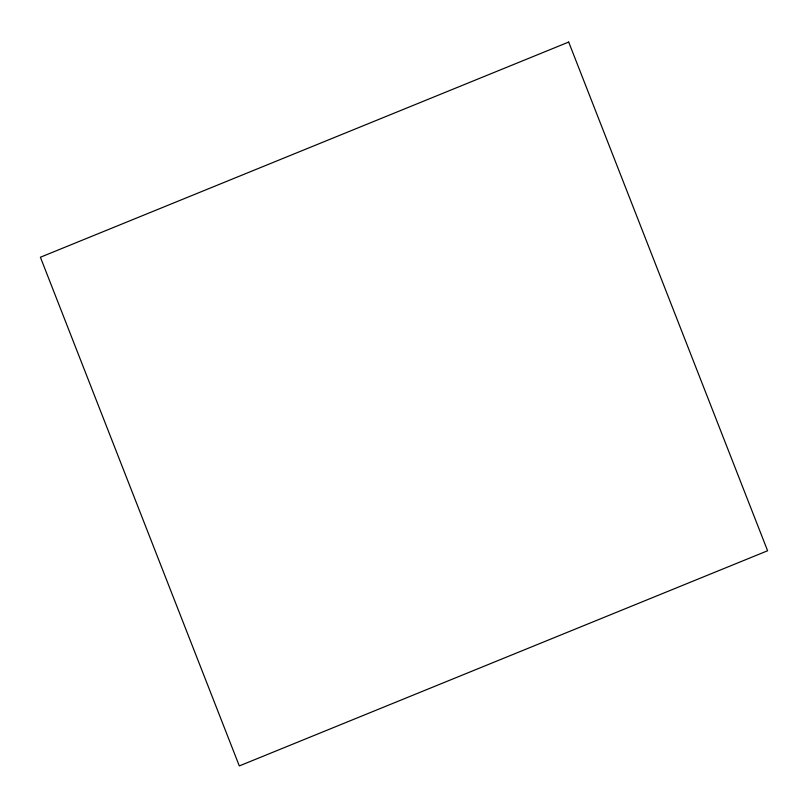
<?xml version="1.0" encoding="UTF-8"?>
<svg xmlns="http://www.w3.org/2000/svg" width="808" height="808" viewBox="0 0 808 808"><rect width="100%" height="100%" fill="white"/><g stroke="black" fill="none" stroke-linecap="round" stroke-linejoin="round"><path stroke-width="1.21" d="M568.691 42.066L40.4 257.237L239.309 765.933L767.6 550.763L568.691 42.066"/></g></svg>
